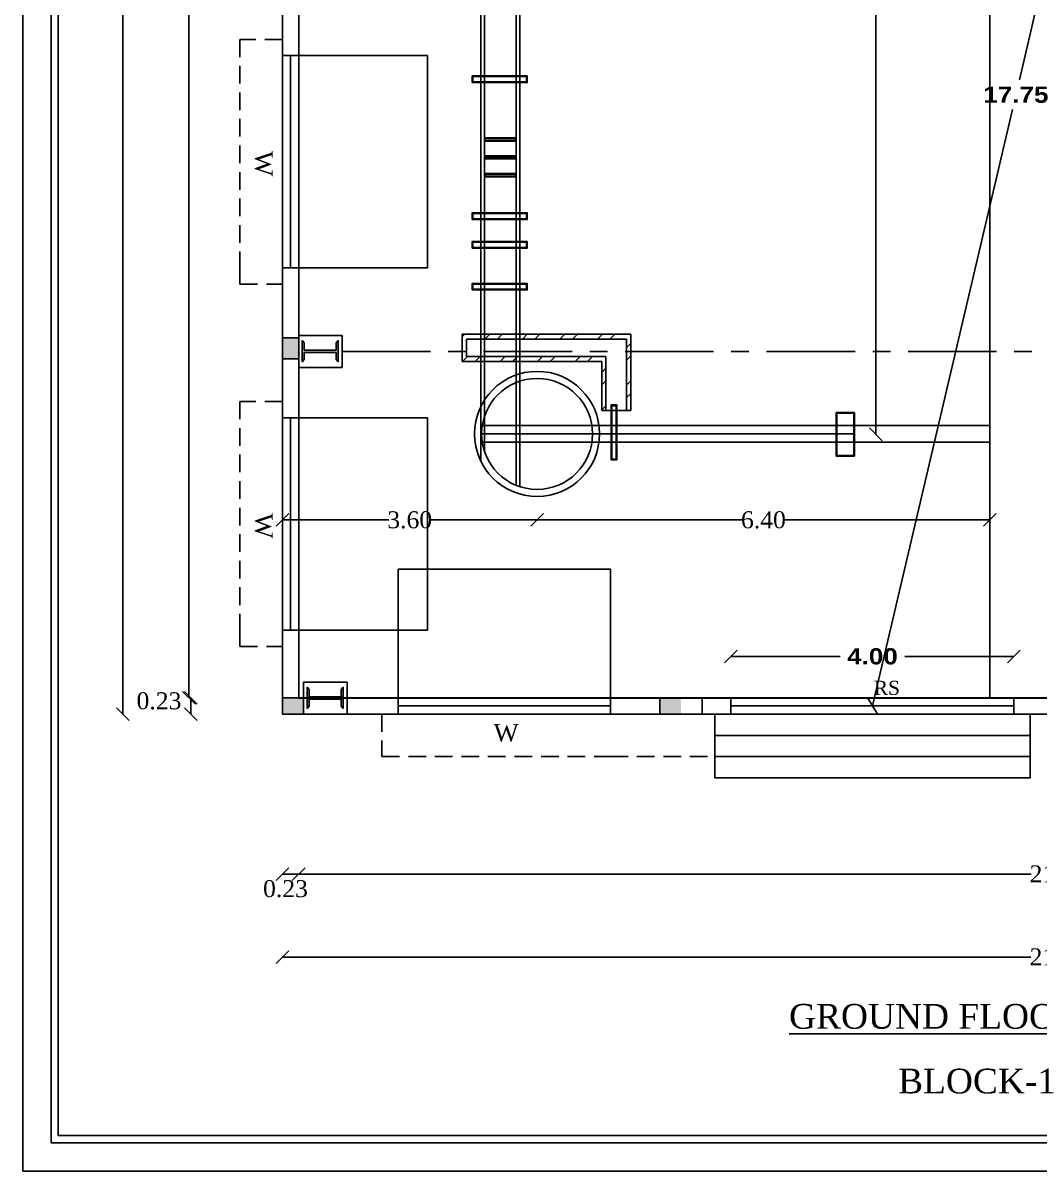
# Model space of a CAD drawing. Header units: metres. Extents: x 10791 to 15749, y -2675 to -2476.
# Drawn here: x 15626.57 to 15640.93, y -2675.04 to -2658.82 of the extents above; entities that cross this region are included whole.
import ezdxf
from ezdxf.enums import TextEntityAlignment as Align

# ---------------------------------------------------------------- set-up
doc = ezdxf.new("R2010")
doc.units = ezdxf.units.M
doc.header["$LTSCALE"] = 0.5
doc.header["$MEASUREMENT"] = 0
doc.header["$PDMODE"] = 35
doc.linetypes.add('CENTER', pattern=[2, 1.25, -0.25, 0.25, -0.25])
doc.linetypes.add('HIDDEN', pattern=[0.375, 0.25, -0.125])
doc.layers.add('BLK_1_FLR_0_ACROOM_1_LIGHT_VENTILATION_1', color=1, linetype='Continuous', lineweight=0)
for name, color, linetype in [('BLK_1_FLR_0_CARPET_AREA', 7, 'Continuous'), ('BLK_1_FLR_0_EXIT_WIDTH_DOOR', 2, 'Continuous'), ('BLK_1_FLR_0_REGULAR_ROOM_1', 117, 'Continuous'), ('BLK_1_FLR_0_ROOF_AREA', 7, 'Continuous'), ('BLK_1_FLR_0_ROOM_1_LIGHT_VENTILATION_1', 7, 'Continuous'), ('DIST_EXIT', 7, 'Continuous'), ('FLOOR-GROUND', 7, 'Continuous')]:
    doc.layers.add(name, color=color, linetype=linetype)
doc.styles.add('Isa-', font='times.ttf')
doc.styles.get("Standard").update_dxf_attribs({"font": ''})
doc.styles.add('STYLE2', font='times.ttf')
doc.styles.get('Standard').set_extended_font_data('Arial Black')
doc.dimstyles.get("Standard").update_dxf_attribs({"dimtxt": 0.23, "dimasz": 0.18, "dimexe": 0.18, "dimexo": 0.0625, "dimgap": 0.09, "dimtad": 0, "dimtih": 1, "dimtoh": 1, "dimzin": 0, "dimdsep": 46, "dimtxsty": 'Standard', "dimblk": 'OBLIQUE', "dimcen": 0.09, "dimse1": 1, "dimse2": 1, "dimclrd": 1, "dimclrt": 3, "dimadec": 0, "dimazin": 0, "dimtfac": 1, "dimtofl": 0, "dimtmove": 0, "dimatfit": 3, "dimfxl": 0, "dimtolj": 1, "dimtzin": 0, "dimarcsym": 0})

# ---------------------------------------------------------------- blocks, each defined once
blk = doc.blocks.new('_Oblique')
at = {"color": 0, "linetype": 'ByBlock', "lineweight": -2}
blk.add_line((-0.5, -0.5), (0.5, 0.5), dxfattribs=at)
blk = doc.blocks.new('*D66')
at = {"color": 1, "lineweight": -2, "ltscale": 2}
blk.add_line((15630.238, -2670.847), (15630.468, -2670.847), dxfattribs=at)
at = {"layer": 'Defpoints', "color": 0, "lineweight": 25, "ltscale": 2}
for p in [(15630.238, -2667.748), (15630.468, -2667.748), (15630.468, -2670.847)]:
    blk.add_point(p, dxfattribs=at)
at = {"color": 1, "lineweight": -2, "ltscale": 2, "xscale": 0.18, "yscale": 0.18, "zscale": 0.18, "rotation": 180}
blk.add_blockref('_Oblique', (15630.238, -2670.847), dxfattribs=at)
at = {"color": 1, "lineweight": -2, "ltscale": 2, "xscale": 0.18, "yscale": 0.18, "zscale": 0.18}
blk.add_blockref('_Oblique', (15630.468, -2670.847), dxfattribs=at)
at = {"color": 3, "lineweight": 25, "ltscale": 2, "insert": (15630.282, -2671.056), "char_height": 0.24, "attachment_point": 5, "style": 'STYLE2'}
blk.add_mtext('\\A1;0.23', dxfattribs=at)
blk = doc.blocks.new('*D67')
at = {"color": 1, "lineweight": -2, "ltscale": 2}
for p, q in [((15630.468, -2670.847), (15640.824, -2670.847)), ((15651.948, -2670.847), (15641.593, -2670.847))]:
    blk.add_line(p, q, dxfattribs=at)
at = {"layer": 'Defpoints', "color": 0, "lineweight": 25, "ltscale": 2}
for p in [(15630.468, -2667.748), (15651.948, -2667.781), (15651.948, -2670.847)]:
    blk.add_point(p, dxfattribs=at)
at = {"color": 1, "lineweight": -2, "ltscale": 2, "xscale": 0.18, "yscale": 0.18, "zscale": 0.18, "rotation": 180}
blk.add_blockref('_Oblique', (15630.468, -2670.847), dxfattribs=at)
at = {"color": 1, "lineweight": -2, "ltscale": 2, "xscale": 0.18, "yscale": 0.18, "zscale": 0.18}
blk.add_blockref('_Oblique', (15651.948, -2670.847), dxfattribs=at)
at = {"color": 3, "lineweight": 25, "ltscale": 2, "insert": (15641.208, -2670.847), "char_height": 0.24, "attachment_point": 5, "style": 'STYLE2'}
blk.add_mtext('\\A1;21.48', dxfattribs=at)
blk = doc.blocks.new('*D69')
at = {"color": 1, "lineweight": -2, "ltscale": 2}
blk.add_line((15628.943, -2668.587), (15628.943, -2668.357), dxfattribs=at)
at = {"layer": 'Defpoints', "color": 0, "lineweight": 25, "ltscale": 2}
for p in [(15628.943, -2668.357), (15632.109, -2668.357), (15632.109, -2668.587)]:
    blk.add_point(p, dxfattribs=at)
at = {"color": 1, "lineweight": -2, "ltscale": 2, "xscale": 0.18, "yscale": 0.18, "zscale": 0.18}
for p, rotation in [((15628.943, -2668.357), 90), ((15628.943, -2668.587), 270)]:
    blk.add_blockref('_Oblique', p, dxfattribs=dict(at, rotation=rotation))
at = {"color": 3, "lineweight": 25, "ltscale": 2, "insert": (15628.494, -2668.401), "char_height": 0.24, "attachment_point": 5, "style": 'STYLE2'}
blk.add_mtext('\\A1;0.23', dxfattribs=at)
blk = doc.blocks.new('*D70')
at = {"color": 1, "lineweight": -2, "ltscale": 2}
for p, q in [((15628.918, -2623.097), (15628.918, -2645.605)), ((15628.918, -2668.357), (15628.918, -2645.849))]:
    blk.add_line(p, q, dxfattribs=at)
at = {"layer": 'Defpoints', "color": 0, "lineweight": 25, "ltscale": 2}
for p in [(15628.918, -2623.097), (15630.996, -2623.097), (15632.14, -2668.357)]:
    blk.add_point(p, dxfattribs=at)
at = {"color": 1, "lineweight": -2, "ltscale": 2, "xscale": 0.18, "yscale": 0.18, "zscale": 0.18}
for p, rotation in [((15628.918, -2623.097), 90), ((15628.918, -2668.357), 270)]:
    blk.add_blockref('_Oblique', p, dxfattribs=dict(at, rotation=rotation))
at = {"color": 3, "lineweight": 25, "ltscale": 2, "insert": (15628.918, -2645.727), "char_height": 0.24, "attachment_point": 5, "style": 'STYLE2'}
blk.add_mtext('\\A1;45.26', dxfattribs=at)
blk = doc.blocks.new('*D72')
at = {"color": 1, "lineweight": -2, "ltscale": 2}
for p, q in [((15627.984, -2622.867), (15627.984, -2645.605)), ((15627.984, -2668.587), (15627.984, -2645.849))]:
    blk.add_line(p, q, dxfattribs=at)
at = {"layer": 'Defpoints', "color": 0, "lineweight": 25, "ltscale": 2}
for p in [(15627.984, -2622.867), (15630.238, -2622.867), (15630.238, -2668.587)]:
    blk.add_point(p, dxfattribs=at)
at = {"color": 1, "lineweight": -2, "ltscale": 2, "xscale": 0.18, "yscale": 0.18, "zscale": 0.18}
for p, rotation in [((15627.984, -2622.867), 90), ((15627.984, -2668.587), 270)]:
    blk.add_blockref('_Oblique', p, dxfattribs=dict(at, rotation=rotation))
at = {"color": 3, "lineweight": 25, "ltscale": 2, "insert": (15627.984, -2645.727), "char_height": 0.24, "attachment_point": 5, "style": 'STYLE2'}
blk.add_mtext('\\A1;45.72', dxfattribs=at)
blk = doc.blocks.new('*D80')
at = {"color": 1, "lineweight": -2, "ltscale": 2}
for p, q in [((15630.238, -2672.02), (15640.82, -2672.02)), ((15652.178, -2672.02), (15641.597, -2672.02))]:
    blk.add_line(p, q, dxfattribs=at)
at = {"layer": 'Defpoints', "color": 0, "lineweight": 25, "ltscale": 2}
for p in [(15630.238, -2667.4), (15652.178, -2667.4), (15652.178, -2672.02)]:
    blk.add_point(p, dxfattribs=at)
at = {"color": 1, "lineweight": -2, "ltscale": 2, "xscale": 0.18, "yscale": 0.18, "zscale": 0.18, "rotation": 180}
blk.add_blockref('_Oblique', (15630.238, -2672.02), dxfattribs=at)
at = {"color": 1, "lineweight": -2, "ltscale": 2, "xscale": 0.18, "yscale": 0.18, "zscale": 0.18}
blk.add_blockref('_Oblique', (15652.178, -2672.02), dxfattribs=at)
at = {"color": 3, "lineweight": 25, "ltscale": 2, "insert": (15641.208, -2672.02), "char_height": 0.24, "attachment_point": 5, "style": 'STYLE2'}
blk.add_mtext('\\A1;21.94', dxfattribs=at)
blk = doc.blocks.new('*D128')
at = {"color": 1, "lineweight": -2, "ltscale": 2}
for p, q in [((15630.238, -2665.843), (15631.742, -2665.843)), ((15633.838, -2665.843), (15632.335, -2665.843))]:
    blk.add_line(p, q, dxfattribs=at)
at = {"layer": 'Defpoints', "color": 0, "lineweight": 25, "ltscale": 2}
for p in [(15630.238, -2664.4), (15633.838, -2664.627), (15633.838, -2665.843)]:
    blk.add_point(p, dxfattribs=at)
at = {"color": 1, "lineweight": -2, "ltscale": 2, "xscale": 0.18, "yscale": 0.18, "zscale": 0.18, "rotation": 180}
blk.add_blockref('_Oblique', (15630.238, -2665.843), dxfattribs=at)
at = {"color": 1, "lineweight": -2, "ltscale": 2, "xscale": 0.18, "yscale": 0.18, "zscale": 0.18}
blk.add_blockref('_Oblique', (15633.838, -2665.843), dxfattribs=at)
at = {"color": 3, "lineweight": 25, "ltscale": 2, "insert": (15632.038, -2665.843), "char_height": 0.24, "attachment_point": 5, "style": 'STYLE2'}
blk.add_mtext('\\A1;3.60', dxfattribs=at)
blk = doc.blocks.new('*D129')
at = {"color": 1, "lineweight": -2, "ltscale": 2}
for p, q in [((15633.838, -2665.843), (15636.742, -2665.843)), ((15640.238, -2665.843), (15637.335, -2665.843))]:
    blk.add_line(p, q, dxfattribs=at)
at = {"layer": 'Defpoints', "color": 0, "lineweight": 25, "ltscale": 2}
for p in [(15633.838, -2664.627), (15640.238, -2665.843), (15640.238, -2665.843)]:
    blk.add_point(p, dxfattribs=at)
at = {"color": 1, "lineweight": -2, "ltscale": 2, "xscale": 0.18, "yscale": 0.18, "zscale": 0.18, "rotation": 180}
blk.add_blockref('_Oblique', (15633.838, -2665.843), dxfattribs=at)
at = {"color": 1, "lineweight": -2, "ltscale": 2, "xscale": 0.18, "yscale": 0.18, "zscale": 0.18}
blk.add_blockref('_Oblique', (15640.238, -2665.843), dxfattribs=at)
at = {"color": 3, "lineweight": 25, "ltscale": 2, "insert": (15637.038, -2665.843), "char_height": 0.24, "attachment_point": 5, "style": 'STYLE2'}
blk.add_mtext('\\A1;6.40', dxfattribs=at)
blk = doc.blocks.new('*D130')
at = {"color": 1, "lineweight": -2, "ltscale": 2}
for p, q in [((15638.628, -2642.837), (15638.628, -2653.612)), ((15638.628, -2664.633), (15638.628, -2653.857))]:
    blk.add_line(p, q, dxfattribs=at)
at = {"layer": 'Defpoints', "color": 0, "lineweight": 25, "ltscale": 2}
for p in [(15635.27, -2642.837), (15638.628, -2642.837), (15638.196, -2664.633)]:
    blk.add_point(p, dxfattribs=at)
at = {"color": 1, "lineweight": -2, "ltscale": 2, "xscale": 0.18, "yscale": 0.18, "zscale": 0.18}
for p, rotation in [((15638.628, -2642.837), 90), ((15638.628, -2664.633), 270)]:
    blk.add_blockref('_Oblique', p, dxfattribs=dict(at, rotation=rotation))
at = {"color": 3, "lineweight": 25, "ltscale": 2, "insert": (15638.628, -2653.735), "char_height": 0.24, "attachment_point": 5, "style": 'STYLE2'}
blk.add_mtext('\\A1;21.80', dxfattribs=at)
blk = doc.blocks.new('*D164')
at = {"layer": 'Defpoints', "color": 0, "lineweight": 25}
for p in [(15642.635, -2651.197), (15642.635, -2651.197), (15638.579, -2668.472)]:
    blk.add_point(p, dxfattribs=at)
at = {"layer": 'DIST_EXIT', "color": 1, "lineweight": -2}
for p, q in [((15642.635, -2651.197), (15640.656, -2659.625)), ((15638.579, -2668.472), (15640.558, -2660.043))]:
    blk.add_line(p, q, dxfattribs=at)
at = {"layer": 'DIST_EXIT', "color": 1, "lineweight": -2, "xscale": 0.18, "yscale": 0.18, "zscale": 0.18}
for p, rotation in [((15642.635, -2651.197), 76.78983763438909), ((15638.579, -2668.472), 256.7898376343891)]:
    blk.add_blockref('_Oblique', p, dxfattribs=dict(at, rotation=rotation))
at = {"layer": 'DIST_EXIT', "color": 3, "insert": (15640.607, -2659.834), "char_height": 0.23, "attachment_point": 5}
blk.add_mtext('\\A1;17.75', dxfattribs=at)
blk = doc.blocks.new('*D165')
at = {"layer": 'BLK_1_FLR_0_EXIT_WIDTH_DOOR', "color": 1, "lineweight": -2}
for p, q in [((15636.579, -2667.772), (15638.124, -2667.772)), ((15640.579, -2667.772), (15639.035, -2667.772))]:
    blk.add_line(p, q, dxfattribs=at)
at = {"layer": 'Defpoints', "color": 0, "lineweight": 25}
for p in [(15636.579, -2667.772), (15636.579, -2668.472), (15640.579, -2668.472)]:
    blk.add_point(p, dxfattribs=at)
at = {"layer": 'BLK_1_FLR_0_EXIT_WIDTH_DOOR', "color": 1, "lineweight": -2, "xscale": 0.18, "yscale": 0.18, "zscale": 0.18, "rotation": 180}
blk.add_blockref('_Oblique', (15636.579, -2667.772), dxfattribs=at)
at = {"layer": 'BLK_1_FLR_0_EXIT_WIDTH_DOOR', "color": 1, "lineweight": -2, "xscale": 0.18, "yscale": 0.18, "zscale": 0.18}
blk.add_blockref('_Oblique', (15640.579, -2667.772), dxfattribs=at)
at = {"layer": 'BLK_1_FLR_0_EXIT_WIDTH_DOOR', "color": 3, "insert": (15638.579, -2667.772), "char_height": 0.23, "attachment_point": 5}
blk.add_mtext('\\A1;4.00', dxfattribs=at)

msp = doc.modelspace()

# ---------------------------------------------------------------- hatches: boundary and pattern name
at = {"lineweight": 25, "ltscale": 2}
h = msp.add_hatch(dxfattribs=at)
h.set_pattern_fill('ANSI32', color=100)
h.paths.add_polyline_path([(15635.16173, -2663.21771), (15633.59365, -2663.21771), (15633.59365, -2663.28814), (15635.10346, -2663.28814), (15635.10346, -2663.46297), (15635.16173, -2663.46297)])
h.paths.add_polyline_path([(15633.58365, -2663.21771), (15633.05478, -2663.21771), (15633.05478, -2663.28814), (15633.58365, -2663.28814)])
h.paths.add_polyline_path([(15633.04478, -2663.21771), (15632.77808, -2663.21771), (15632.77808, -2663.46297), (15632.83848, -2663.46297), (15632.83848, -2663.28814), (15633.04478, -2663.28814)])
h.paths.add_polyline_path([(15633.04478, -2663.53192), (15632.83848, -2663.53192), (15632.83848, -2663.46297), (15632.77808, -2663.46297), (15632.77808, -2663.60235), (15633.04478, -2663.60235)])
h.paths.add_polyline_path([(15633.58365, -2663.53192), (15633.05478, -2663.53192), (15633.05478, -2663.60235), (15633.58365, -2663.60235)])
h.paths.add_polyline_path([(15634.81006, -2663.53192), (15633.59365, -2663.53192), (15633.59365, -2663.60235), (15634.75179, -2663.60235), (15634.75179, -2664.29796), (15634.81006, -2664.29796)])
h.paths.add_polyline_path([(15635.16173, -2663.46297), (15635.10346, -2663.46297), (15635.10346, -2664.29796), (15635.16173, -2664.29796)])
h.paths.add_polyline_path([(15642.00076, -2668.26389), (15642.4805, -2668.26389), (15642.4805, -2667.95718), (15642.00076, -2667.95718)], flags=9)
h.paths.add_polyline_path([(15639.80054, -2644.54605), (15641.48691, -2644.54605), (15641.48691, -2644.16267), (15639.80054, -2644.16267)], flags=9)
h.paths.add_polyline_path([(15639.71835, -2645.44681), (15641.5691, -2645.44681), (15641.5691, -2645.06343), (15639.71835, -2645.06343)], flags=9)
h.paths.add_polyline_path([(15643.52938, -2623.39009), (15644.10868, -2623.39009), (15644.10868, -2623.00671), (15643.52938, -2623.00671)], flags=9)
h.paths.add_polyline_path([(15639.54054, -2646.53869), (15641.59551, -2646.53869), (15641.59551, -2646.15693), (15639.54054, -2646.15693)], flags=9)
h.paths.add_polyline_path([(15638.68189, -2646.04342), (15642.53138, -2646.04342), (15642.53138, -2645.66004), (15638.68189, -2645.66004)], flags=9)
h.paths.add_polyline_path([(15638.54688, -2623.3895), (15639.01033, -2623.3895), (15639.01033, -2623.08279), (15638.54688, -2623.08279)], flags=9)
h.paths.add_polyline_path([(15638.54688, -2668.37121), (15639.01033, -2668.37121), (15639.01033, -2668.0645), (15638.54688, -2668.0645)], flags=9)
for points in [[(15630.46839, -2663.26756), (15630.23839, -2663.26756), (15630.23839, -2663.56756), (15630.46839, -2663.56756)], [(15630.53839, -2668.587), (15630.53839, -2668.357), (15630.23839, -2668.357), (15630.23839, -2668.587)], [(15635.87339, -2668.587), (15635.87339, -2668.357), (15635.57339, -2668.357), (15635.57339, -2668.587)]]:
    msp.add_hatch(color=201, dxfattribs=at).paths.add_polyline_path(points)
for points in [[(15631.02798, -2663.60825), (15630.99798, -2663.57605), (15630.99798, -2663.47513), (15630.54798, -2663.47513), (15630.54798, -2663.57605), (15630.51798, -2663.60825), (15630.51798, -2663.30825), (15630.54798, -2663.34046), (15630.54798, -2663.44138), (15630.99798, -2663.44138), (15630.99798, -2663.34046), (15631.02798, -2663.30825)], [(15631.09798, -2668.50748), (15631.06798, -2668.47528), (15631.06798, -2668.37436), (15630.61798, -2668.37436), (15630.61798, -2668.47528), (15630.58798, -2668.50748), (15630.58798, -2668.20748), (15630.61798, -2668.23969), (15630.61798, -2668.34061), (15631.06798, -2668.34061), (15631.06798, -2668.23969), (15631.09798, -2668.20748)]]:
    msp.add_hatch(color=3).paths.add_polyline_path(points)

# ---------------------------------------------------------------- linework, layer by layer
at = {"color": 100, "lineweight": 25, "ltscale": 2}
for p, q in [((15633.09478, -2664.87416), (15633.09478, -2646.7154)), ((15633.54365, -2665.35307), (15633.54365, -2646.7154)), ((15633.59365, -2665.37141), (15633.59365, -2646.62898)), ((15633.04478, -2665.01552), (15633.04478, -2647.24981)), ((15635.16173, -2663.21771), (15632.77808, -2663.21771)), ((15632.77808, -2663.60235), (15632.77808, -2663.21771)), ((15635.10346, -2663.28814), (15632.83848, -2663.28814)), ((15632.83848, -2663.28814), (15632.83848, -2663.53192)), ((15635.10346, -2663.28814), (15635.10346, -2664.29796)), ((15635.16173, -2663.21771), (15635.16173, -2664.29796)), ((15634.75179, -2663.60235), (15632.77808, -2663.60235)), ((15634.81006, -2663.53192), (15632.83848, -2663.53192)), ((15634.75179, -2663.60235), (15634.75179, -2664.29796)), ((15634.81006, -2663.53192), (15634.81006, -2664.29796)), ((15634.81006, -2664.29796), (15634.75179, -2664.29796)), ((15634.75179, -2664.29796), (15635.16173, -2664.29796)), ((15640.23839, -2664.50928), (15633.06368, -2664.50928)), ((15640.23839, -2664.74473), (15640.23839, -2664.50928)), ((15638.32513, -2664.627), (15633.05478, -2664.627)), ((15640.23839, -2664.74473), (15633.06368, -2664.74473))]:
    msp.add_line(p, q, dxfattribs=at)
at = {"color": 2, "lineweight": 25, "ltscale": 0.25}
for p, q in [((15630.35339, -2662.28072), (15630.35339, -2659.28072)), ((15630.35339, -2667.39993), (15630.35339, -2664.39993)), ((15634.87394, -2668.472), (15631.87394, -2668.472))]:
    msp.add_line(p, q, dxfattribs=at)
at = {"linetype": 'CENTER', "lineweight": 25, "ltscale": 2}
msp.add_line((15631.08279, -2663.46297), (15651.33399, -2663.46297), dxfattribs=at)
at = {"lineweight": 25, "ltscale": 2}
for p, q in [((15636.57948, -2668.587), (15636.57948, -2668.357)), ((15640.57948, -2668.357), (15651.94839, -2668.357)), ((15640.57948, -2668.587), (15640.57948, -2668.357))]:
    msp.add_line(p, q, dxfattribs=at)
for points in [[(15626.57095, -2598.69269), (15749.45461, -2598.69269), (15749.45461, -2675.04426), (15626.57095, -2675.04426)], [(15626.97095, -2599.09269), (15749.05461, -2599.09269), (15749.05461, -2674.64426), (15626.97095, -2674.64426)], [(15627.07095, -2599.19269), (15748.95461, -2599.19269), (15748.95461, -2674.54426), (15627.07095, -2674.54426)], [(15630.23839, -2622.867), (15630.23839, -2668.587), (15652.17839, -2668.587), (15652.17839, -2622.867)]]:
    msp.add_lwpolyline(points, close=True, dxfattribs=at)
for points in [[(15636.57948, -2623.097), (15630.46839, -2623.097), (15630.46839, -2668.357), (15636.57948, -2668.357)], [(15636.57948, -2668.587), (15636.34948, -2668.587), (15636.34948, -2668.887), (15640.80948, -2668.887), (15640.80948, -2668.887), (15640.80948, -2668.587)], [(15636.57948, -2668.887), (15636.34948, -2668.887), (15636.34948, -2669.187), (15640.80948, -2669.187), (15640.80948, -2669.187), (15640.80948, -2668.887)], [(15636.57948, -2669.187), (15636.34948, -2669.187), (15636.34948, -2669.487), (15640.80948, -2669.487), (15640.80948, -2669.487), (15640.80948, -2669.187)]]:
    msp.add_lwpolyline(points, dxfattribs=at)
at = {"color": 100, "lineweight": 25, "ltscale": 2}
for points in [[(15640.23839, -2623.097), (15630.46839, -2623.097), (15630.46839, -2668.357), (15640.23839, -2668.357)], [(15632.92136, -2659.66093), (15633.70048, -2659.66093), (15633.70048, -2659.56749), (15632.92136, -2659.56749)], [(15632.93136, -2659.65093), (15633.69048, -2659.65093), (15633.69048, -2659.57749), (15632.93136, -2659.57749)], [(15633.09478, -2660.44232), (15633.54365, -2660.44232), (15633.54365, -2660.48833), (15633.09478, -2660.48833)], [(15633.10478, -2660.45232), (15633.53365, -2660.45232), (15633.53365, -2660.47833), (15633.10478, -2660.47833)], [(15633.09478, -2660.69533), (15633.54365, -2660.69533), (15633.54365, -2660.74134), (15633.09478, -2660.74134)], [(15633.10478, -2660.70533), (15633.53365, -2660.70533), (15633.53365, -2660.73134), (15633.10478, -2660.73134)], [(15633.09478, -2660.94834), (15633.54365, -2660.94834), (15633.54365, -2660.99435), (15633.09478, -2660.99435)], [(15633.10478, -2660.95834), (15633.53365, -2660.95834), (15633.53365, -2660.98435), (15633.10478, -2660.98435)], [(15632.92136, -2661.5959), (15633.70048, -2661.5959), (15633.70048, -2661.50246), (15632.92136, -2661.50246)], [(15632.93136, -2661.5859), (15633.69048, -2661.5859), (15633.69048, -2661.51246), (15632.93136, -2661.51246)], [(15632.92136, -2662.00175), (15633.70048, -2662.00175), (15633.70048, -2661.90831), (15632.92136, -2661.90831)], [(15632.93136, -2661.99175), (15633.69048, -2661.99175), (15633.69048, -2661.91831), (15632.93136, -2661.91831)], [(15632.92136, -2662.5928), (15633.70048, -2662.5928), (15633.70048, -2662.49936), (15632.92136, -2662.49936)], [(15632.93136, -2662.5828), (15633.69048, -2662.5828), (15633.69048, -2662.50936), (15632.93136, -2662.50936)], [(15634.88333, -2664.99431), (15634.96509, -2664.99431), (15634.96509, -2664.21807), (15634.88333, -2664.21807)], [(15634.89333, -2664.98431), (15634.95509, -2664.98431), (15634.95509, -2664.22807), (15634.89333, -2664.22807)], [(15638.06711, -2664.32535), (15638.32513, -2664.32535), (15638.32513, -2664.94024), (15638.06711, -2664.94024)], [(15638.07711, -2664.33535), (15638.31513, -2664.33535), (15638.31513, -2664.93024), (15638.07711, -2664.93024)]]:
    msp.add_lwpolyline(points, close=True, dxfattribs=at)
at = {"color": 2, "linetype": 'HIDDEN', "lineweight": 25, "ltscale": 2}
for points in [[(15630.23839, -2659.28072), (15630.23839, -2659.05072), (15629.63839, -2659.05072), (15629.63839, -2662.28072), (15629.63839, -2662.51072), (15630.23839, -2662.51072)], [(15630.23839, -2664.39993), (15630.23839, -2664.16993), (15629.63839, -2664.16993), (15629.63839, -2667.39993), (15629.63839, -2667.62993), (15630.23839, -2667.62993)], [(15631.87394, -2668.587), (15631.64394, -2668.587), (15631.64394, -2669.187), (15634.87394, -2669.187), (15640.80948, -2669.187), (15640.80948, -2668.587)]]:
    msp.add_lwpolyline(points, dxfattribs=at)
at = {"color": 2, "lineweight": 25, "ltscale": 0.25}
for points in [[(15630.46839, -2659.28072), (15630.23839, -2659.28072), (15630.23839, -2662.28072), (15630.46839, -2662.28072)], [(15630.46839, -2664.39993), (15630.23839, -2664.39993), (15630.23839, -2667.39993), (15630.46839, -2667.39993)], [(15631.87394, -2668.357), (15631.87394, -2668.587), (15634.87394, -2668.587), (15634.87394, -2668.357)]]:
    msp.add_lwpolyline(points, close=True, dxfattribs=at)
at = {"color": 201, "lineweight": 25, "ltscale": 2}
for points in [[(15630.46839, -2663.56756), (15630.46839, -2663.26756), (15630.23839, -2663.26756), (15630.23839, -2663.56756)], [(15630.23839, -2668.587), (15630.53839, -2668.587), (15630.53839, -2668.357), (15630.23839, -2668.357)], [(15635.57339, -2668.587), (15636.17339, -2668.587), (15636.17339, -2668.357), (15635.57339, -2668.357)]]:
    msp.add_lwpolyline(points, close=True, dxfattribs=at)
at = {"color": 4}
for points in [[(15630.46839, -2663.68777), (15631.08279, -2663.68777), (15631.08279, -2663.23817), (15630.46839, -2663.23817)], [(15630.53839, -2668.587), (15631.15279, -2668.587), (15631.15279, -2668.1374), (15630.53839, -2668.1374)]]:
    msp.add_lwpolyline(points, close=True, dxfattribs=at)
at = {"color": 3}
for points in [[(15631.02798, -2663.60825), (15630.99798, -2663.57605), (15630.99798, -2663.47513), (15630.54798, -2663.47513), (15630.54798, -2663.57605), (15630.51798, -2663.60825), (15630.51798, -2663.30825), (15630.54798, -2663.34046), (15630.54798, -2663.44138), (15630.99798, -2663.44138), (15630.99798, -2663.34046), (15631.02798, -2663.30825), (15631.02798, -2663.60825)], [(15631.09798, -2668.50748), (15631.06798, -2668.47528), (15631.06798, -2668.37436), (15630.61798, -2668.37436), (15630.61798, -2668.47528), (15630.58798, -2668.50748), (15630.58798, -2668.20748), (15630.61798, -2668.23969), (15630.61798, -2668.34061), (15631.06798, -2668.34061), (15631.06798, -2668.23969), (15631.09798, -2668.20748), (15631.09798, -2668.50748)]]:
    msp.add_lwpolyline(points, dxfattribs=at)
at = {"color": 100, "lineweight": 25, "ltscale": 2}
for radius in [0.88361, 0.78361]:
    msp.add_circle((15633.83839, -2664.627), radius, dxfattribs=at)
at = {"layer": 'BLK_1_FLR_0_ACROOM_1_LIGHT_VENTILATION_1', "color": 4}
msp.add_lwpolyline([(15630.46839, -2623.10745), (15651.94839, -2623.10745), (15651.94839, -2664.63745), (15646.54339, -2664.63745), (15646.54339, -2668.36745), (15630.46839, -2668.36745)], close=True, dxfattribs=at)
at = {"layer": 'BLK_1_FLR_0_CARPET_AREA', "color": 9}
msp.add_lwpolyline([(15630.46839, -2623.10236), (15651.94839, -2623.10236), (15651.94839, -2664.63236), (15646.54339, -2664.63236), (15646.54339, -2668.36236), (15630.46839, -2668.36236)], close=True, dxfattribs=at)
at = {"layer": 'BLK_1_FLR_0_REGULAR_ROOM_1', "color": 4, "ltscale": 400}
msp.add_lwpolyline([(15630.46839, -2623.097), (15651.94839, -2623.097), (15651.94839, -2664.627), (15646.54339, -2664.627), (15646.54339, -2668.357), (15630.46839, -2668.357)], close=True, dxfattribs=at)
at = {"layer": 'BLK_1_FLR_0_ROOF_AREA', "color": 54, "lineweight": 25, "ltscale": 2}
msp.add_lwpolyline([(15630.23839, -2622.867), (15652.17839, -2622.867), (15652.17839, -2668.587), (15630.23839, -2668.587)], close=True, dxfattribs=at)
at = {"layer": 'BLK_1_FLR_0_ROOM_1_LIGHT_VENTILATION_1', "color": 232, "lineweight": 25, "ltscale": 0.25}
for points in [[(15632.28839, -2659.28072), (15630.46839, -2659.28072), (15630.46839, -2662.28072), (15632.28839, -2662.28072)], [(15632.28839, -2664.39993), (15630.46839, -2664.39993), (15630.46839, -2667.39993), (15632.28839, -2667.39993)], [(15631.87394, -2666.537), (15631.87394, -2668.357), (15634.87394, -2668.357), (15634.87394, -2666.537)]]:
    msp.add_lwpolyline(points, close=True, dxfattribs=at)
at = {"layer": 'FLOOR-GROUND', "color": 84, "lineweight": 25, "ltscale": 2}
msp.add_line((15636.57948, -2668.472), (15640.57948, -2668.472), dxfattribs=at)

# ---------------------------------------------------------------- texts
at = {"color": 2, "lineweight": 25, "ltscale": 0.25, "style": 'Isa-'}
for p in [(15629.85004, -2660.80756), (15629.85004, -2665.92676)]:
    msp.add_text('W', height=0.25, rotation=270, dxfattribs=at).set_placement(p, align=Align.CENTER)
at = {"color": 2, "lineweight": 25, "style": 'STYLE2'}
msp.add_text('RS', height=0.2, dxfattribs=at).set_placement((15638.598, -2668.31562))
at = {"color": 2, "lineweight": 25, "ltscale": 0.25, "style": 'Isa-'}
msp.add_text('W', height=0.25, dxfattribs=at).set_placement((15633.40077, -2668.97535), align=Align.CENTER)
at = {"color": 11, "style": 'Isa-'}
msp.add_text('%%UGROUND FLOOR PLAN', height=0.35, dxfattribs=at).set_placement((15640.21975, -2673.03292), align=Align.CENTER)
at = {"layer": 'FLOOR-GROUND', "color": 50, "lineweight": 25, "ltscale": 0.25, "style": 'STYLE2'}
msp.add_text('BLOCK-1', height=0.35, dxfattribs=at).set_placement((15640.05796, -2673.94745), align=Align.CENTER)

# ---------------------------------------------------------------- dimensions: what is measured, and where the dimension line sits
at = {"lineweight": 25, "ltscale": 2}
for base, p1, p2, override, picture, middle in [((15627.98399, -2622.867), (15630.23839, -2668.587), (15630.23839, -2622.867), {"dimtxt": 0.24, "dimgap": 0, "dimtxsty": 'STYLE2'}, '*D72', (15627.98399, -2645.727)), ((15628.91786, -2623.097), (15632.14004, -2668.357), (15630.99605, -2623.097), {"dimtxt": 0.24, "dimgap": 0, "dimtxsty": 'STYLE2', "dimtmove": 1}, '*D70', (15628.91786, -2645.727))]:
    dim = msp.add_linear_dim(base=base, p1=p1, p2=p2, angle=90, dimstyle='Standard', override=override, dxfattribs=at)
    dim.commit()
    dim.dimension.update_dxf_attribs({"geometry": picture, "text_midpoint": middle})
at = {"color": 4, "lineweight": 25, "ltscale": 2}
dim = msp.add_linear_dim(base=(15638.6277, -2642.837), p1=(15638.19609, -2664.63279), p2=(15635.27046, -2642.837), angle=90, dimstyle='Standard', override={"dimtxt": 0.24, "dimgap": 0, "dimtxsty": 'STYLE2'}, dxfattribs=at)
dim.commit()
dim.dimension.update_dxf_attribs({"geometry": '*D130', "text_midpoint": (15638.6277, -2653.7349)})
for base, p1, p2, override, picture, middle in [((15633.83839, -2665.84251), (15630.23839, -2664.39993), (15633.83839, -2664.627), {"dimtxt": 0.24, "dimgap": 0, "dimtxsty": 'STYLE2'}, '*D128', (15632.03839, -2665.84251)), ((15640.23839, -2665.84251), (15633.83839, -2664.627), (15640.23839, -2665.84251), {"dimtxt": 0.24, "dimgap": 0, "dimtxsty": 'STYLE2', "dimtmove": 1}, '*D129', (15637.03839, -2665.84251))]:
    dim = msp.add_linear_dim(base=base, p1=p1, p2=p2, dimstyle='Standard', override=override, dxfattribs=at)
    dim.commit()
    dim.dimension.update_dxf_attribs({"geometry": picture, "text_midpoint": middle})
at = {"lineweight": 25, "ltscale": 2}
for base, p1, p2, override, picture, middle in [((15652.17839, -2672.02), (15630.23839, -2667.39993), (15652.17839, -2667.39993), {"dimtxt": 0.24, "dimgap": 0, "dimtxsty": 'STYLE2'}, '*D80', (15641.20839, -2672.02)), ((15651.94839, -2670.84675), (15630.46839, -2667.74839), (15651.94839, -2667.7808), {"dimtxt": 0.24, "dimgap": 0, "dimtxsty": 'STYLE2', "dimtmove": 1}, '*D67', (15641.20839, -2670.84675))]:
    dim = msp.add_linear_dim(base=base, p1=p1, p2=p2, dimstyle='Standard', override=override, dxfattribs=at)
    dim.commit()
    dim.dimension.update_dxf_attribs({"geometry": picture, "text_midpoint": middle})
dim = msp.add_linear_dim(base=(15630.46839, -2670.84675), p1=(15630.23839, -2667.74839), p2=(15630.46839, -2667.74839), dimstyle='Standard', override={"dimtxt": 0.24, "dimgap": 0, "dimtxsty": 'STYLE2', "dimtmove": 2}, dxfattribs=at)
dim.commit()
dim.dimension.update_dxf_attribs({"geometry": '*D66', "text_midpoint": (15630.28241, -2671.05645), "dimtype": 160})
dim = msp.add_linear_dim(base=(15628.94312, -2668.357), p1=(15632.10914, -2668.587), p2=(15632.10914, -2668.357), angle=90, dimstyle='Standard', override={"dimtxt": 0.24, "dimgap": 0, "dimtxsty": 'STYLE2', "dimtmove": 2}, dxfattribs=at)
dim.commit()
dim.dimension.update_dxf_attribs({"geometry": '*D69', "text_midpoint": (15628.49369, -2668.40097), "dimtype": 160})
at = {"layer": 'BLK_1_FLR_0_EXIT_WIDTH_DOOR'}
dim = msp.add_linear_dim(base=(15636.57948, -2667.77229), p1=(15640.57948, -2668.472), p2=(15636.57948, -2668.472), dimstyle='Standard', dxfattribs=at)
dim.commit()
dim.dimension.update_dxf_attribs({"geometry": '*D165', "text_midpoint": (15638.57948, -2667.77229)})
at = {"layer": 'DIST_EXIT'}
dim = msp.add_aligned_dim(p1=(15638.57948, -2668.472), p2=(15642.63465, -2651.1965), distance=0, dimstyle='Standard', dxfattribs=at)
dim.commit()
dim.dimension.update_dxf_attribs({"geometry": '*D164', "text_midpoint": (15640.60706, -2659.83425)})

doc.saveas('drawing.dxf')
